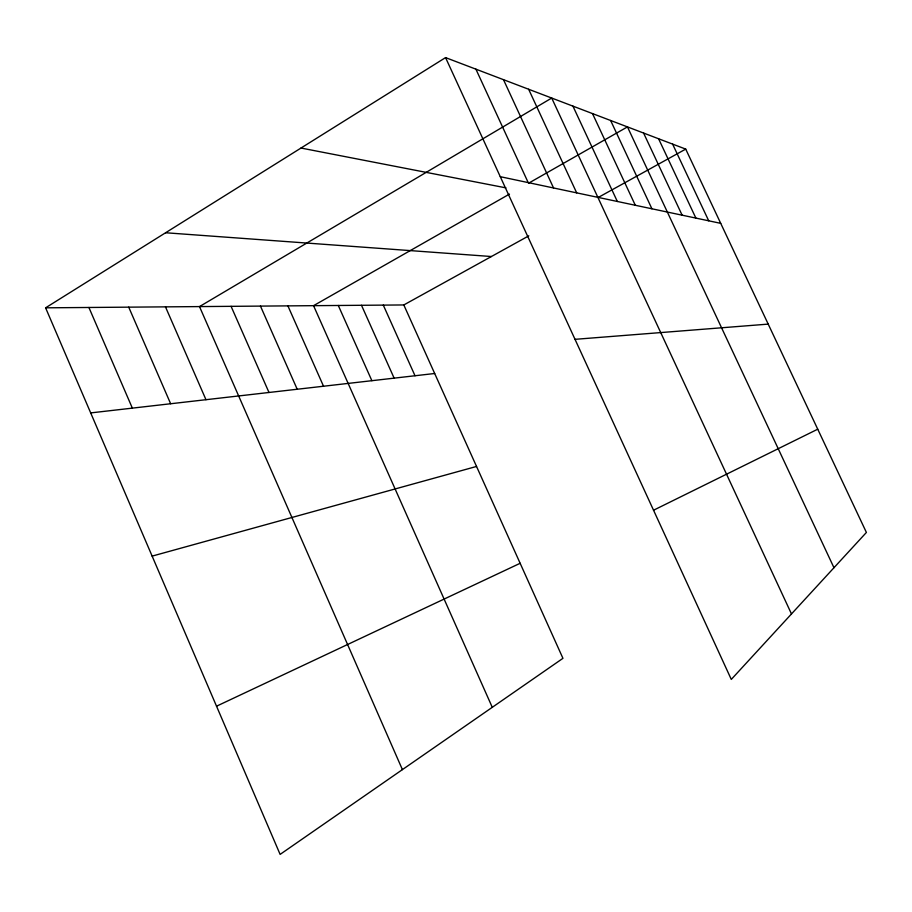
<?xml version="1.0" encoding="UTF-8"?>
<svg xmlns="http://www.w3.org/2000/svg" width="912" height="912" viewBox="0 0 912 912"><rect width="100%" height="100%" fill="white"/><g stroke="black" fill="none" stroke-linecap="round" stroke-linejoin="round"><path stroke-width="1.37" d="M45.6 307.823L403.811 304.95L562.943 658.327L280.121 854.396L45.6 307.823L445.558 57.604L685.721 149.101L866.4 532.448L731.287 679.417L445.558 57.604M509.466 194.096L313.546 305.668L492.275 707.324M528.755 183.107L627.456 126.893L833.967 567.72M403.811 304.95L528.789 235.855M598.238 197.459L685.721 149.101M653.539 510.23L817.733 429.199M216.532 706.196L520.148 563.285M152.133 556.115L476.543 466.454M90.687 412.908L434.682 373.498M575.016 339.332L768.212 324.113M165.596 232.754L491.397 256.523M300.994 148.04L505.955 187.861M500.278 176.689L720.719 223.349M672.6 144.096L708.715 220.807M658.589 138.761L695.879 218.093M643.576 133.038L682.119 215.175M610.63 120.487L651.92 208.791M592.504 113.59L635.299 205.268M572.93 106.123L617.333 201.472M791.479 613.947L551.714 98.04L199.5 306.592L402.409 769.625M528.641 89.251L576.68 192.865M503.481 79.663L553.55 187.963M475.904 69.164L528.196 182.605M383.291 305.11L415.017 375.755M361.494 305.281L394.132 378.149M338.295 305.474L371.879 380.692M287.896 305.873L323.532 386.232M260.467 306.101L297.209 389.253M231.078 306.329L268.994 392.479M165.482 306.865L205.975 399.707M128.729 307.15L170.647 403.754M88.909 307.481L132.354 408.143"/></g></svg>
